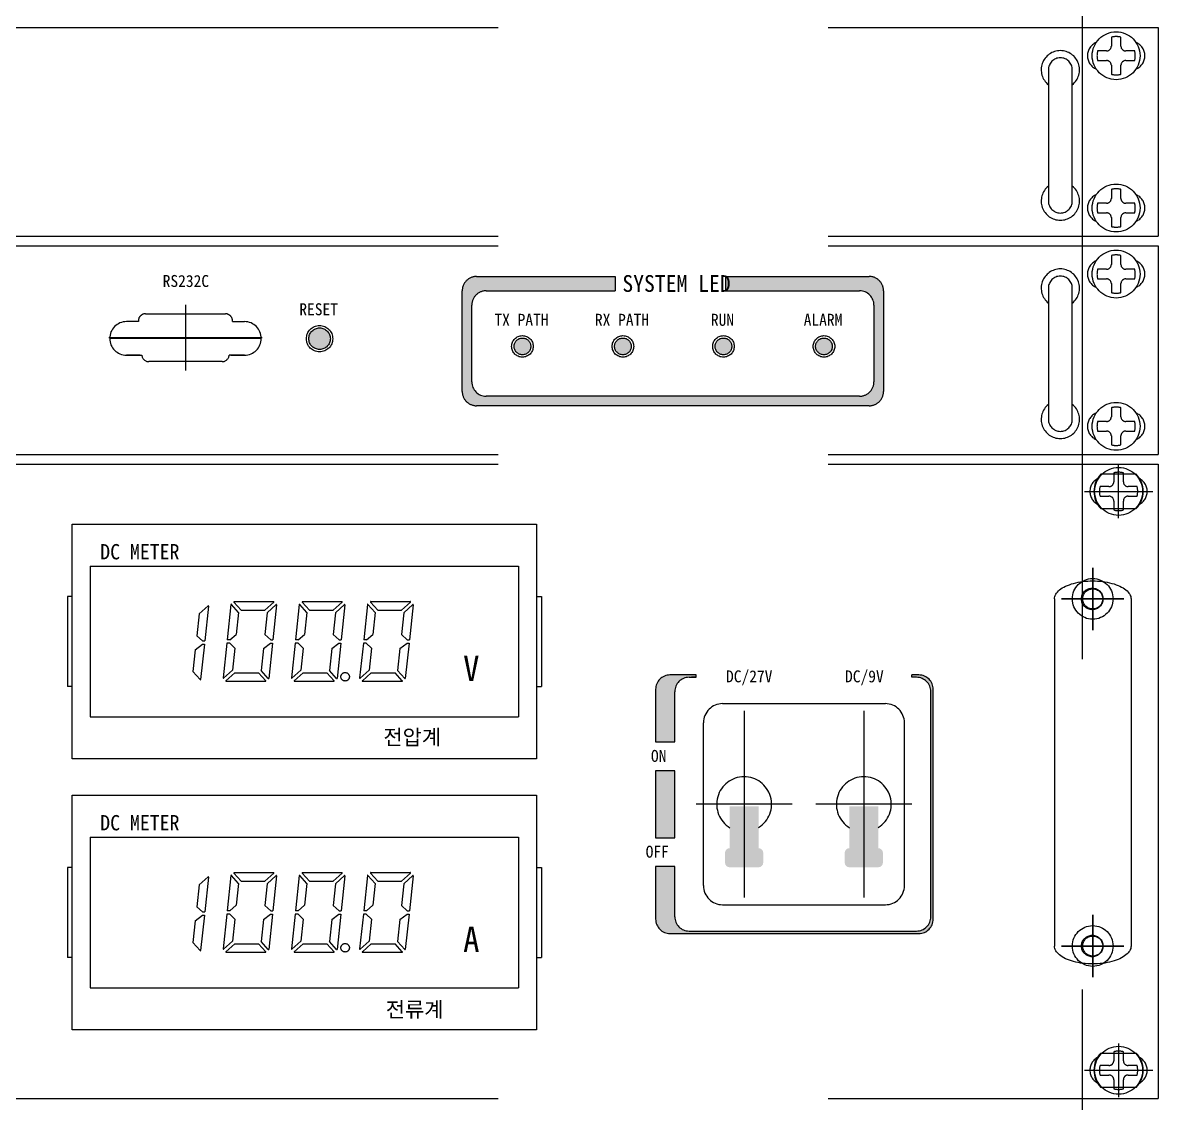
# Model space of a CAD drawing. Header units: millimetres. Extents: x 0 to 2521, y -5 to 594.
# Drawn here: x 2454.83 to 2463.43, y 300.81 to 309 of the extents above; entities that cross this region are included whole.
import ezdxf
from ezdxf.enums import TextEntityAlignment as Align

# ---------------------------------------------------------------- set-up
doc = ezdxf.new("R2010")
doc.units = ezdxf.units.MM
doc.header["$LTSCALE"] = 10
doc.linetypes.add('A-DASHD01', pattern=[0.75, 0.5, -0.25])
doc.layers.add('TT-WIRE-EQPM', color=2, linetype='Continuous')
doc.styles.add('굴림체', font='GulimChe.ttf')

msp = doc.modelspace()

# ---------------------------------------------------------------- hatches: boundary and pattern name
at = {"layer": 'TT-WIRE-EQPM', "linetype": 'A-DASHD01'}
h = msp.add_hatch(color=256, dxfattribs=at)
edge = h.paths.add_edge_path()
edge.add_line((2460.152831542458, 307.076739494668), (2461.241347851389, 307.076739494668))
edge.add_arc((2461.241347851389, 306.9679503985914), 0.1087890960766345, 0, 90, ccw=False)
edge.add_line((2461.350136947465, 306.9679503985914), (2461.350136947465, 306.206395014592))
edge.add_arc((2461.241347851389, 306.2063950145921), 0.1087890960765208, 269.99999999994014, 359.9999999999701, ccw=False)
edge.add_line((2461.241347851389, 306.0976059185156), (2458.266671577165, 306.0976059185156))
edge.add_arc((2458.266671577165, 306.2063950145921), 0.1087890960765208, 180.00000000003, 270.00000000005986, ccw=False)
edge.add_line((2458.157882481089, 306.206395014592), (2458.157882481089, 306.9679503985914))
edge.add_arc((2458.266671577165, 306.9679503985914), 0.1087890960766345, 90, 180, ccw=False)
edge.add_line((2458.266671577165, 307.076739494668), (2459.31676842093, 307.076739494668))
edge.add_line((2459.316768420931, 307.076739494668), (2459.316768420931, 306.9679503985914))
edge.add_line((2459.316768420931, 306.9679503985914), (2458.339197641216, 306.9679503985914))
edge.add_arc((2458.339197641216, 306.8591613025147), 0.1087890960766345, 90, 180)
edge.add_line((2458.23040854514, 306.8591613025147), (2458.23040854514, 306.278921078643))
edge.add_arc((2458.339197641216, 306.2789210786431), 0.1087890960765776, 180.0000000000599, 270.0000000000599)
edge.add_line((2458.339197641216, 306.1701319825665), (2461.168821787337, 306.1701319825665))
edge.add_arc((2461.168821787337, 306.2789210786431), 0.1087890960765208, 269.9999999999401, 359.9999999999401)
edge.add_line((2461.277610883414, 306.278921078643), (2461.277610883414, 306.8591613025147))
edge.add_arc((2461.168821787337, 306.8591613025147), 0.1087890960766345, 0, 90)
edge.add_line((2461.168821787337, 306.9679503985914), (2460.152831542458, 306.9679503985914))
edge.add_line((2460.152831542458, 306.9679503985914), (2460.152831542458, 307.076739494668))
for points in [[(2457.158917140198, 306.6054148359219, 1), (2456.995733496083, 306.6054148359219, 1)], [(2458.550637508347, 306.547203056729, 1), (2458.677558120436, 306.547203056729, 1)], [(2459.439081792972, 306.547203056729, 1), (2459.312161180882, 306.547203056729, 1)], [(2460.200605465508, 306.547203056729, 1), (2460.073684853419, 306.547203056729, 1)], [(2460.835208525955, 306.547203056729, 1), (2460.962129138044, 306.547203056729, 1)]]:
    msp.add_hatch(color=256, dxfattribs=at).paths.add_polyline_path(points)
h = msp.add_hatch(color=256, dxfattribs=at)
h.paths.add_polyline_path([(2459.768232054401, 302.608150665821), (2459.623179926299, 302.608150665821), (2459.623179926299, 302.2092573135401, 0.4142135623731561), (2459.731969022376, 302.1004682174635), (2461.617646687704, 302.1004682174635, 0.414213562373123), (2461.726435783781, 302.2092573135401), (2461.726435783781, 303.9498828507662, 0.4142135623729841), (2461.617646687704, 304.0586719468429), (2461.563252139666, 304.0586719468429), (2461.563252139666, 304.04054043083), (2461.599515171692, 304.04054043083, -0.414213562373098), (2461.708304267768, 303.9317513347535), (2461.708304267768, 302.2273888295529, -0.4142135623730256), (2461.599515171692, 302.1185997334762), (2459.877021150478, 302.1185997334766, -0.4142135623730728), (2459.768232054401, 302.227388829553)])
h.paths.add_polyline_path([(2459.623179926299, 302.8257288579742), (2459.768232054401, 302.8257288579742), (2459.768232054401, 303.333411306332), (2459.623179926299, 303.333411306332)], flags=17)
h.paths.add_polyline_path([(2459.768232054401, 303.9317513347535, -0.4142135623729841), (2459.877021150478, 304.0405404308301), (2459.931415698517, 304.0405404308301), (2459.931415698517, 304.0586719468429), (2459.731969022376, 304.0586719468429, 0.4142135623730507), (2459.623179926299, 303.9498828507662), (2459.623179926299, 303.5509894984853), (2459.768232054401, 303.5509894984853)])
h = msp.add_hatch(color=256, dxfattribs=at)
edge = h.paths.add_edge_path()
edge.add_line((2460.402835114849, 303.0643177316159), (2460.402835114849, 302.7466761116023))
edge.add_arc((2460.402835114849, 302.7104130795768), 0.03626303202554672, 0, 90, ccw=False)
edge.add_line((2460.439098146874, 302.7104130795768), (2460.439098146874, 302.6378870155257))
edge.add_arc((2460.402835114849, 302.6378870155255), 0.03626303202554672, -90, 0, ccw=False)
edge.add_line((2460.402835114849, 302.6016239835), (2460.185256922695, 302.6016239835))
edge.add_arc((2460.185256922695, 302.6378870155255), 0.03626303202554672, 180, 270, ccw=False)
edge.add_line((2460.14899389067, 302.6378870155255), (2460.14899389067, 302.7104130795766))
edge.add_arc((2460.185256922695, 302.7104130795768), 0.03626303202554672, 90, 180, ccw=False)
edge.add_line((2460.185256922695, 302.7466761116024), (2460.185256922695, 303.064317731616))
edge.add_line((2460.185256922695, 303.0643177316159), (2460.402835114849, 303.0643177316159))
h = msp.add_hatch(color=256, dxfattribs=at)
edge = h.paths.add_edge_path()
edge.add_line((2461.309410915487, 303.0643177316159), (2461.309410915487, 302.7466761116023))
edge.add_arc((2461.309410915487, 302.7104130795768), 0.03626303202554672, 0, 90, ccw=False)
edge.add_line((2461.345673947513, 302.7104130795768), (2461.345673947513, 302.6378870155257))
edge.add_arc((2461.309410915487, 302.6378870155255), 0.03626303202554672, -90, 0, ccw=False)
edge.add_line((2461.309410915487, 302.6016239835), (2461.091832723334, 302.6016239835))
edge.add_arc((2461.091832723334, 302.6378870155255), 0.03626303202554672, 180, 270, ccw=False)
edge.add_line((2461.055569691308, 302.6378870155255), (2461.055569691308, 302.7104130795766))
edge.add_arc((2461.091832723334, 302.7104130795768), 0.03626303202554672, 90, 180, ccw=False)
edge.add_line((2461.091832723334, 302.7466761116024), (2461.091832723334, 303.064317731616))
edge.add_line((2461.091832723334, 303.0643177316159), (2461.309410915487, 303.0643177316159))

# ---------------------------------------------------------------- linework, layer by layer
for p, q in [((2462.858667605043, 289.1771920660202), (2462.858667605042, 353.5439564083215)), ((2445.931097215563, 308.9625119175689), (2463.431636471084, 308.9625119175681)), ((2463.431636471084, 308.9625119175689), (2463.431636471084, 307.3814437212585)), ((2462.59908676858, 308.6424617043118), (2462.59908676858, 307.6478652040631)), ((2462.780401928708, 307.6478652040631), (2462.780401928708, 308.6424617043118)), ((2445.931097215563, 307.3814437212585), (2463.431636471084, 307.3814437212558)), ((2445.931097215639, 307.3089176572154), (2463.43163647116, 307.3089176572147)), ((2463.43163647116, 307.3089176572154), (2463.43163647116, 305.727849460905)), ((2459.316768420931, 307.076739494668), (2459.316768420931, 306.9679503985914)), ((2460.152831542458, 307.076739494668), (2460.152831542458, 306.9679503985914)), ((2462.599086768656, 306.9888674439584), (2462.599086768656, 305.9942709437097)), ((2462.780401928783, 305.9942709437097), (2462.780401928783, 306.9888674439584)), ((2456.061356031744, 306.8614585639127), (2456.061356031744, 306.364655025163)), ((2455.704706412207, 306.7345649467951), (2455.614048832143, 306.7345649467951)), ((2455.704706412207, 306.7345649467951), (2455.614048832143, 306.7345649467951)), ((2456.061356031676, 306.7943719546577), (2456.061356031676, 306.4317416344024)), ((2456.061356031676, 306.7943719546577), (2456.061356031676, 306.4317416344024)), ((2456.418005651145, 306.7345649467951), (2456.508663231208, 306.7345649467951)), ((2456.418005651145, 306.7345649467951), (2456.508663231208, 306.7345649467951)), ((2456.641564544153, 306.6130567945378), (2455.481147519336, 306.6130567945378)), ((2456.641564544153, 306.6130567945378), (2455.481147519336, 306.6130567945378)), ((2456.635583843298, 306.6076443347057), (2455.487128220053, 306.6076443347057)), ((2456.635583843298, 306.6076443347057), (2455.487128220053, 306.6076443347057)), ((2455.717398473415, 306.4807237226163), (2455.614048832143, 306.4807237226163)), ((2455.614048832143, 306.4807237226163), (2455.730090534624, 306.4807237226163)), ((2455.717398473415, 306.4807237226163), (2455.614048832143, 306.4807237226163)), ((2455.614048832143, 306.4807237226163), (2455.730090534624, 306.4807237226163)), ((2456.508663231208, 306.4807237226163), (2456.392621528727, 306.4807237226163)), ((2456.508663231208, 306.4807237226163), (2456.392621528727, 306.4807237226163)), ((2456.405313589936, 306.4807237226163), (2456.508663231208, 306.4807237226163)), ((2456.405313589936, 306.4807237226163), (2456.508663231208, 306.4807237226163)), ((2445.931097215639, 305.727849460905), (2463.43163647116, 305.7278494609022)), ((2445.931097216037, 305.6553233968795), (2463.431636471565, 305.6553233968785)), ((2463.130653305754, 305.2455511349912), (2463.130653305754, 305.6516970936774)), ((2463.431636471565, 305.6553233968795), (2463.431636471566, 300.8504716534964)), ((2463.26420026044, 305.5791710296262), (2462.997106351067, 305.5791710296262)), ((2463.094390273725, 305.5890702334522), (2463.094390273725, 305.5211501783853)), ((2463.166916337777, 305.5211501783853), (2463.166916337777, 305.5890702334522)), ((2462.871372626771, 305.4486241143342), (2463.389933984736, 305.4486241143342)), ((2463.058127241701, 305.4848871463597), (2462.990207186634, 305.4848871463597)), ((2463.271099424869, 305.4848871463597), (2463.203179369803, 305.4848871463597)), ((2462.990207186634, 305.4123610823086), (2463.058127241701, 305.4123610823086)), ((2463.094390273725, 305.3760980502831), (2463.094390273725, 305.3081779952162)), ((2463.166916337777, 305.3081779952162), (2463.166916337777, 305.3760980502831)), ((2463.203179369803, 305.4123610823086), (2463.271099424869, 305.4123610823086)), ((2462.997106351067, 305.3180771990422), (2463.26420026044, 305.3180771990422)), ((2455.204083123142, 305.2003781457573), (2458.721597229619, 305.2003781457573)), ((2455.204083123142, 303.4234895765053), (2455.204083123142, 305.2003781457573)), ((2458.721597229619, 305.2003781457573), (2458.721597229619, 303.4234895765053)), ((2455.340069493237, 304.8830766155336), (2458.585610859524, 304.8830766155336)), ((2455.340069493237, 304.8830766155336), (2455.340069493237, 303.7407911067289)), ((2458.585610859524, 304.8830766155336), (2458.585610859524, 303.7407911067289)), ((2462.934832932816, 304.8702287535278), (2462.934832932816, 304.3988093371958)), ((2462.934832932816, 304.8702287535278), (2462.934832932816, 304.3988093371958)), ((2462.934832932956, 304.3988093372833), (2462.934832932956, 304.8702287536151)), ((2455.167820091116, 304.6528063621715), (2455.167820091116, 303.9710613600913)), ((2455.204083123142, 304.6528063621715), (2455.167820091116, 304.6528063621715)), ((2458.721597229619, 304.6528063621715), (2458.757860261645, 304.6528063621715)), ((2458.757860261645, 304.6528063621715), (2458.757860261645, 303.9710613600913)), ((2456.232069802169, 304.5822867959221), (2456.164335758247, 304.5214223008018)), ((2456.235651277282, 304.5804551171593), (2456.207384326192, 304.3166302403223)), ((2456.405776350744, 304.5918050880368), (2456.377216484533, 304.3252463367313)), ((2456.464357987088, 304.5319883326135), (2456.409520320473, 304.5930153223507)), ((2456.483584433249, 304.5492648433726), (2456.428746766635, 304.6102918331099)), ((2456.430348970482, 304.613885566442), (2456.729802137455, 304.613885566442)), ((2456.731241846685, 304.6101293384929), (2456.663507802763, 304.5492648433726)), ((2456.748518357444, 304.5909028923315), (2456.680784313521, 304.5300383972111)), ((2456.752099832557, 304.5890712135688), (2456.723832881467, 304.3252463367313)), ((2456.923259364582, 304.5918050880368), (2456.89469949837, 304.3252463367313)), ((2456.981841000925, 304.5319883326135), (2456.927003334311, 304.5930153223507)), ((2457.001067447087, 304.5492648433726), (2456.946229780473, 304.6102918331099)), ((2456.947831984319, 304.613885566442), (2457.247285151293, 304.613885566442)), ((2457.248724860522, 304.6101293384929), (2457.180990816601, 304.5492648433726)), ((2457.266001371282, 304.5909028923315), (2457.198267327359, 304.5300383972111)), ((2457.269582846394, 304.5890712135688), (2457.241315895305, 304.3252463367313)), ((2457.440247215437, 304.5918050880368), (2457.411687349226, 304.3252463367313)), ((2457.498828851782, 304.5319883326135), (2457.443991185167, 304.5930153223507)), ((2457.518055297943, 304.5492648433726), (2457.463217631328, 304.6102918331099)), ((2457.464819835175, 304.613885566442), (2457.764273002149, 304.613885566442)), ((2457.765712711379, 304.6101293384929), (2457.697978667456, 304.5492648433726)), ((2457.782989222137, 304.5909028923315), (2457.715255178216, 304.5300383972111)), ((2457.78657069725, 304.5890712135688), (2457.75830374616, 304.3252463367313)), ((2462.644728676752, 304.6345190454492), (2462.644728676752, 302.0054492235984)), ((2463.170542640982, 304.6345190453618), (2462.699123224649, 304.6345190453618)), ((2463.170542640982, 304.6345190453618), (2462.699123224649, 304.6345190453618)), ((2462.699123224791, 304.6345190454492), (2463.170542641123, 304.6345190454492)), ((2463.224937189161, 304.6345190454491), (2463.224937189161, 302.005449223598)), ((2456.164335758247, 304.5214223008018), (2456.146556885203, 304.3554861523893)), ((2456.464357987088, 304.5319883326135), (2456.446590291275, 304.3661565050224)), ((2456.483584433249, 304.5492648433726), (2456.663507802763, 304.5492648433726)), ((2456.680784313521, 304.5300383972111), (2456.663005440478, 304.3641022487986)), ((2456.981841000925, 304.5319883326135), (2456.964073305112, 304.3661565050224)), ((2457.001067447087, 304.5492648433726), (2457.180990816601, 304.5492648433726)), ((2457.198267327359, 304.5300383972111), (2457.180488454315, 304.3641022487986)), ((2457.498828851782, 304.5319883326135), (2457.481061155968, 304.3661565050224)), ((2457.518055297943, 304.5492648433726), (2457.697978667456, 304.5492648433726)), ((2457.715255178216, 304.5300383972111), (2457.697476305171, 304.3641022487986)), ((2456.191204043421, 304.3166302403223), (2456.146556885203, 304.3554861523893)), ((2456.191204043421, 304.3166302403223), (2456.207384326192, 304.3166302403223)), ((2456.398421513932, 304.3252463367313), (2456.377216484533, 304.3252463367313)), ((2456.398421513932, 304.3252463367313), (2456.446590291275, 304.3661565050224)), ((2456.707652598696, 304.3252463367317), (2456.663005440478, 304.3641022487986)), ((2456.707652598696, 304.3252463367317), (2456.723832881467, 304.3252463367313)), ((2456.915904527769, 304.3252463367313), (2456.89469949837, 304.3252463367313)), ((2456.915904527769, 304.3252463367313), (2456.964073305112, 304.3661565050224)), ((2457.225135612533, 304.3252463367317), (2457.180488454315, 304.3641022487986)), ((2457.225135612533, 304.3252463367317), (2457.241315895305, 304.3252463367313)), ((2457.432892378625, 304.3252463367313), (2457.411687349226, 304.3252463367313)), ((2457.432892378625, 304.3252463367313), (2457.481061155968, 304.3661565050224)), ((2457.74212346339, 304.3252463367313), (2457.697476305171, 304.3641022487986)), ((2457.74212346339, 304.3252463367313), (2457.75830374616, 304.3252463367313)), ((2456.135235692846, 304.2498216903835), (2456.117473364077, 304.0840399552123)), ((2456.135235692846, 304.2498216903835), (2456.189195513053, 304.2907819510943)), ((2456.204614866632, 304.2907819510943), (2456.176055000421, 304.0242231997889)), ((2456.189195513053, 304.2907819510943), (2456.205076443226, 304.2907819510943)), ((2456.374447024973, 304.2993980475036), (2456.346180073883, 304.0355731706666)), ((2456.396521376635, 304.2993980475036), (2456.374447024973, 304.2993980475036)), ((2456.435282228715, 304.2606145877977), (2456.396521376635, 304.2993980475036)), ((2456.435282228715, 304.2606145877977), (2456.417495592917, 304.0946059870242)), ((2456.65168424812, 304.2584377867929), (2456.633921919351, 304.0926560516217)), ((2456.65168424812, 304.2584377867929), (2456.705644068328, 304.2993980475036)), ((2456.721063421907, 304.2993980475036), (2456.692503555696, 304.0328392961983)), ((2456.705644068328, 304.2993980475036), (2456.7215249985, 304.2993980475036)), ((2456.89193003881, 304.2993980475036), (2456.86366308772, 304.0355731706666)), ((2456.914004390473, 304.2993980475036), (2456.89193003881, 304.2993980475036)), ((2456.952765242553, 304.2606145877977), (2456.914004390473, 304.2993980475036)), ((2456.952765242553, 304.2606145877977), (2456.934978606755, 304.0946059870242)), ((2457.169167261957, 304.2584377867929), (2457.151404933189, 304.0926560516217)), ((2457.169167261957, 304.2584377867929), (2457.223127082166, 304.2993980475036)), ((2457.238546435745, 304.2993980475036), (2457.209986569533, 304.0328392961983)), ((2457.223127082166, 304.2993980475036), (2457.239008012338, 304.2993980475036)), ((2457.408917889667, 304.2993980475036), (2457.380650938576, 304.0355731706666)), ((2457.430992241329, 304.2993980475036), (2457.408917889667, 304.2993980475036)), ((2457.469753093408, 304.2606145877977), (2457.430992241329, 304.2993980475036)), ((2457.469753093408, 304.2606145877977), (2457.451966457611, 304.0946059870242)), ((2457.686155112813, 304.2584377867929), (2457.668392784045, 304.0926560516217)), ((2457.686155112813, 304.2584377867929), (2457.740114933022, 304.2993980475036)), ((2457.755534286601, 304.2993980475036), (2457.72697442039, 304.0328392961983)), ((2457.740114933022, 304.2993980475036), (2457.755995863194, 304.2993980475036)), ((2456.172311030691, 304.0230129654752), (2456.117473364077, 304.0840399552123)), ((2456.349761548995, 304.0337414919036), (2456.417495592917, 304.0946059870242)), ((2456.367038059755, 304.0145150457424), (2456.434772103677, 304.0753795408627)), ((2456.434772103677, 304.0753795408627), (2456.61469547319, 304.0753795408627)), ((2456.669533139805, 304.0143525511254), (2456.61469547319, 304.0753795408627)), ((2456.688759585966, 304.0316290618842), (2456.633921919351, 304.0926560516217)), ((2456.867244562833, 304.0337414919036), (2456.934978606755, 304.0946059870242)), ((2456.884521073592, 304.0145150457424), (2456.952255117514, 304.0753795408627)), ((2456.952255117514, 304.0753795408627), (2457.132178487027, 304.0753795408627)), ((2457.187016153642, 304.0143525511254), (2457.132178487027, 304.0753795408627)), ((2457.206242599804, 304.0316290618842), (2457.151404933189, 304.0926560516217)), ((2457.384232413689, 304.0337414919036), (2457.451966457611, 304.0946059870242)), ((2457.401508924448, 304.0145150457424), (2457.46924296837, 304.0753795408627)), ((2457.46924296837, 304.0753795408627), (2457.649166337884, 304.0753795408627)), ((2457.704004004499, 304.0143525511254), (2457.649166337884, 304.0753795408627)), ((2457.72323045066, 304.0316290618842), (2457.668392784045, 304.0926560516217)), ((2459.931415698517, 304.0586719468429), (2459.731969022376, 304.0586719468429)), ((2459.931415698517, 304.0405404308301), (2459.931415698517, 304.0586719468429)), ((2461.617646687704, 304.0586719468429), (2461.563252139666, 304.0586719468429)), ((2461.563252139666, 304.04054043083), (2461.563252139666, 304.0586719468429)), ((2455.204083123142, 303.9710613600913), (2455.167820091116, 303.9710613600913)), ((2456.368477768985, 304.0107588177931), (2456.667930935958, 304.0107588177931)), ((2456.885960782822, 304.0107588177931), (2457.185413949795, 304.0107588177931)), ((2457.402948633677, 304.0107588177931), (2457.702401800651, 304.0107588177931)), ((2458.721597229619, 303.9710613600913), (2458.757860261645, 303.9710613600913)), ((2459.877021150478, 304.0405404308301), (2459.931415698517, 304.0405404308301)), ((2459.931415698517, 304.0405404308301), (2459.895152666491, 304.0405404308301)), ((2461.599515171692, 304.04054043083), (2461.563252139666, 304.04054043083)), ((2459.623179926299, 303.9498828507662), (2459.623179926299, 303.5509894984853)), ((2459.768232054401, 303.5509894984853), (2459.768232054401, 303.9317513347535)), ((2461.708304267768, 302.2273888295529), (2461.708304267768, 303.9317513347535)), ((2461.726435783781, 302.2092573135401), (2461.726435783781, 303.9498828507662)), ((2460.130862374657, 303.8410937546896), (2461.363805463525, 303.8410937546896)), ((2460.294046018772, 303.7866992066513), (2460.294046018772, 302.372440957655)), ((2461.200621819411, 303.7866992066513), (2461.200621819411, 302.372440957655)), ((2455.340069493237, 303.7407911067289), (2458.585610859524, 303.7407911067289)), ((2459.985810246555, 302.4630985377189), (2459.985810246555, 303.6960416265874)), ((2461.508857591628, 302.4630985377189), (2461.508857591628, 303.6960416265876)), ((2459.623179926299, 303.5509894984853), (2459.768232054401, 303.5509894984853)), ((2458.721597229619, 303.4234895765053), (2455.204083123142, 303.4234895765053)), ((2459.623179926299, 303.333411306332), (2459.623179926299, 302.8257288579742)), ((2459.768232054401, 303.333411306332), (2459.623179926299, 303.333411306332)), ((2459.768232054401, 302.8257288579742), (2459.768232054401, 303.333411306332)), ((2455.204083123142, 303.1477973452683), (2458.721597229619, 303.1477973452683)), ((2455.204083123142, 301.3709087760166), (2455.204083123142, 303.1477973452683)), ((2458.721597229619, 303.1477973452683), (2458.721597229619, 301.3709087760166)), ((2460.656676339027, 303.0795700821532), (2459.931415698517, 303.0795700821532)), ((2461.563252139666, 303.0795700821532), (2460.837991499155, 303.0795700821532)), ((2455.340069493237, 302.8304958150447), (2458.585610859524, 302.8304958150447)), ((2455.340069493237, 302.8304958150447), (2455.340069493237, 301.6882103062402)), ((2458.585610859524, 302.8304958150447), (2458.585610859524, 301.6882103062402)), ((2459.623179926299, 302.8257288579742), (2459.768232054401, 302.8257288579742)), ((2455.167820091116, 302.6002255616827), (2455.167820091116, 301.9184805596022)), ((2455.204083123142, 302.6002255616827), (2455.167820091116, 302.6002255616827)), ((2458.721597229619, 302.6002255616827), (2458.757860261645, 302.6002255616827)), ((2458.757860261645, 302.6002255616827), (2458.757860261645, 301.9184805596022)), ((2459.623179926299, 302.608150665821), (2459.623179926299, 302.2092573135401)), ((2459.768232054401, 302.608150665821), (2459.623179926299, 302.608150665821)), ((2459.768232054401, 302.227388829553), (2459.768232054401, 302.608150665821)), ((2456.232069802169, 302.5297059954332), (2456.164335758247, 302.4688415003129)), ((2456.235651277282, 302.5278743166706), (2456.207384326192, 302.2640494398334)), ((2456.405776350744, 302.5392242875479), (2456.377216484533, 302.2726655362426)), ((2456.464357987088, 302.4794075321247), (2456.409520320473, 302.540434521862)), ((2456.483584433249, 302.4966840428835), (2456.428746766635, 302.5577110326209)), ((2456.430348970482, 302.5613047659532), (2456.729802137455, 302.5613047659532)), ((2456.483584433249, 302.4966840428835), (2456.663507802763, 302.4966840428835)), ((2456.731241846685, 302.557548538004), (2456.663507802763, 302.4966840428835)), ((2456.748518357444, 302.5383220918427), (2456.680784313521, 302.4774575967224)), ((2456.752099832557, 302.5364904130799), (2456.723832881467, 302.2726655362426)), ((2456.923259364582, 302.5392242875479), (2456.89469949837, 302.2726655362426)), ((2456.981841000925, 302.4794075321247), (2456.927003334311, 302.540434521862)), ((2457.001067447087, 302.4966840428835), (2456.946229780473, 302.5577110326209)), ((2456.947831984319, 302.5613047659532), (2457.247285151293, 302.5613047659532)), ((2457.001067447087, 302.4966840428835), (2457.180990816601, 302.4966840428835)), ((2457.248724860522, 302.557548538004), (2457.180990816601, 302.4966840428835)), ((2457.266001371282, 302.5383220918427), (2457.198267327359, 302.4774575967224)), ((2457.269582846394, 302.5364904130799), (2457.241315895305, 302.2726655362426)), ((2457.440247215437, 302.5392242875479), (2457.411687349226, 302.2726655362426)), ((2457.498828851782, 302.4794075321247), (2457.443991185167, 302.540434521862)), ((2457.518055297943, 302.4966840428835), (2457.463217631328, 302.5577110326209)), ((2457.464819835175, 302.5613047659532), (2457.764273002149, 302.5613047659532)), ((2457.518055297943, 302.4966840428835), (2457.697978667456, 302.4966840428835)), ((2457.765712711379, 302.557548538004), (2457.697978667456, 302.4966840428835)), ((2457.782989222137, 302.5383220918427), (2457.715255178216, 302.4774575967224)), ((2457.78657069725, 302.5364904130799), (2457.75830374616, 302.2726655362426)), ((2456.164335758247, 302.4688415003129), (2456.146556885203, 302.3029053519004)), ((2456.464357987088, 302.4794075321247), (2456.446590291275, 302.3135757045334)), ((2456.680784313521, 302.4774575967224), (2456.663005440478, 302.3115214483097)), ((2456.981841000925, 302.4794075321247), (2456.964073305112, 302.3135757045334)), ((2457.198267327359, 302.4774575967224), (2457.180488454315, 302.3115214483097)), ((2457.498828851782, 302.4794075321247), (2457.481061155968, 302.3135757045334)), ((2457.715255178216, 302.4774575967224), (2457.697476305171, 302.3115214483097)), ((2456.135235692846, 302.1972408898948), (2456.189195513053, 302.2382011506055)), ((2456.191204043421, 302.2640494398334), (2456.146556885203, 302.3029053519004)), ((2456.204614866632, 302.2382011506055), (2456.176055000421, 301.9716423993002)), ((2456.189195513053, 302.2382011506055), (2456.205076443226, 302.2382011506055)), ((2456.191204043421, 302.2640494398334), (2456.207384326192, 302.2640494398334)), ((2456.374447024973, 302.2468172470149), (2456.346180073883, 301.9829923701775)), ((2456.396521376635, 302.2468172470149), (2456.374447024973, 302.2468172470149)), ((2456.398421513932, 302.2726655362426), (2456.377216484533, 302.2726655362426)), ((2456.435282228715, 302.2080337873089), (2456.396521376635, 302.2468172470149)), ((2456.398421513932, 302.2726655362426), (2456.446590291275, 302.3135757045334)), ((2456.65168424812, 302.2058569863041), (2456.705644068328, 302.2468172470149)), ((2456.707652598696, 302.2726655362426), (2456.663005440478, 302.3115214483097)), ((2456.721063421907, 302.2468172470149), (2456.692503555696, 301.9802584957094)), ((2456.705644068328, 302.2468172470149), (2456.7215249985, 302.2468172470149)), ((2456.707652598696, 302.2726655362426), (2456.723832881467, 302.2726655362426)), ((2456.89193003881, 302.2468172470149), (2456.86366308772, 301.9829923701775)), ((2456.914004390473, 302.2468172470149), (2456.89193003881, 302.2468172470149)), ((2456.915904527769, 302.2726655362426), (2456.89469949837, 302.2726655362426)), ((2456.952765242553, 302.2080337873089), (2456.914004390473, 302.2468172470149)), ((2456.915904527769, 302.2726655362426), (2456.964073305112, 302.3135757045334)), ((2457.169167261957, 302.2058569863041), (2457.223127082166, 302.2468172470149)), ((2457.225135612533, 302.2726655362426), (2457.180488454315, 302.3115214483097)), ((2457.238546435745, 302.2468172470149), (2457.209986569533, 301.9802584957094)), ((2457.223127082166, 302.2468172470149), (2457.239008012338, 302.2468172470149)), ((2457.225135612533, 302.2726655362426), (2457.241315895305, 302.2726655362426)), ((2457.408917889667, 302.2468172470149), (2457.380650938576, 301.9829923701775)), ((2457.430992241329, 302.2468172470149), (2457.408917889667, 302.2468172470149)), ((2457.432892378625, 302.2726655362426), (2457.411687349226, 302.2726655362426)), ((2457.469753093408, 302.2080337873089), (2457.430992241329, 302.2468172470149)), ((2457.432892378625, 302.2726655362426), (2457.481061155968, 302.3135757045334)), ((2457.686155112813, 302.2058569863041), (2457.740114933022, 302.2468172470149)), ((2457.74212346339, 302.2726655362426), (2457.697476305171, 302.3115214483097)), ((2457.755534286601, 302.2468172470149), (2457.72697442039, 301.9802584957094)), ((2457.740114933022, 302.2468172470149), (2457.755995863194, 302.2468172470149)), ((2457.74212346339, 302.2726655362426), (2457.75830374616, 302.2726655362426)), ((2460.130862374657, 302.3180464096167), (2461.363805463525, 302.3180464096167)), ((2462.934832932816, 302.2411589316758), (2462.934832932816, 301.7697395153438)), ((2462.934832932816, 302.2411589316758), (2462.934832932816, 301.7697395153438)), ((2462.934832932956, 301.7697395154323), (2462.934832932956, 302.2411589317642)), ((2456.135235692846, 302.1972408898948), (2456.117473364077, 302.0314591547235)), ((2456.435282228715, 302.2080337873089), (2456.417495592917, 302.0420251865352)), ((2456.65168424812, 302.2058569863041), (2456.633921919351, 302.0400752511329)), ((2456.952765242553, 302.2080337873089), (2456.934978606755, 302.0420251865352)), ((2457.169167261957, 302.2058569863041), (2457.151404933189, 302.0400752511329)), ((2457.469753093408, 302.2080337873089), (2457.451966457611, 302.0420251865352)), ((2457.686155112813, 302.2058569863041), (2457.668392784045, 302.0400752511329)), ((2459.731969022376, 302.1004682174635), (2461.617646687704, 302.1004682174635)), ((2459.877021150478, 302.1185997334766), (2461.599515171692, 302.1185997334762)), ((2456.172311030691, 301.9704321649862), (2456.117473364077, 302.0314591547235)), ((2456.349761548995, 301.9811606914147), (2456.417495592917, 302.0420251865352)), ((2456.367038059755, 301.9619342452534), (2456.434772103677, 302.0227987403738)), ((2456.434772103677, 302.0227987403738), (2456.61469547319, 302.0227987403738)), ((2456.669533139805, 301.9617717506363), (2456.61469547319, 302.0227987403738)), ((2456.688759585966, 301.9790482613955), (2456.633921919351, 302.0400752511329)), ((2456.867244562833, 301.9811606914147), (2456.934978606755, 302.0420251865352)), ((2456.884521073592, 301.9619342452534), (2456.952255117514, 302.0227987403738)), ((2456.952255117514, 302.0227987403738), (2457.132178487027, 302.0227987403738)), ((2457.187016153642, 301.9617717506363), (2457.132178487027, 302.0227987403738)), ((2457.206242599804, 301.9790482613955), (2457.151404933189, 302.0400752511329)), ((2457.384232413689, 301.9811606914147), (2457.451966457611, 302.0420251865352)), ((2457.401508924448, 301.9619342452534), (2457.46924296837, 302.0227987403738)), ((2457.46924296837, 302.0227987403738), (2457.649166337884, 302.0227987403738)), ((2457.704004004499, 301.9617717506363), (2457.649166337884, 302.0227987403738)), ((2457.72323045066, 301.9790482613955), (2457.668392784045, 302.0400752511329)), ((2463.170542640982, 302.0054492235098), (2462.699123224649, 302.0054492235098)), ((2463.170542640982, 302.0054492235098), (2462.699123224649, 302.0054492235098)), ((2462.699123224791, 302.0054492235984), (2463.170542641123, 302.0054492235984)), ((2455.204083123142, 301.9184805596022), (2455.167820091116, 301.9184805596022)), ((2456.368477768985, 301.9581780173042), (2456.667930935958, 301.9581780173042)), ((2456.885960782822, 301.9581780173042), (2457.185413949795, 301.9581780173042)), ((2457.402948633677, 301.9581780173042), (2457.702401800651, 301.9581780173042)), ((2458.721597229619, 301.9184805596022), (2458.757860261645, 301.9184805596022)), ((2455.340069493237, 301.6882103062402), (2458.585610859524, 301.6882103062402)), ((2458.721597229619, 301.3709087760166), (2455.204083123142, 301.3709087760166)), ((2463.094390273727, 301.2048696615603), (2463.094390273727, 301.1369496064934)), ((2463.130653305754, 301.2674965217853), (2463.130653305754, 300.8613505630993)), ((2463.166916337778, 301.1369496064934), (2463.166916337778, 301.2048696615603)), ((2462.997106351068, 301.1949704577343), (2463.264200260441, 301.1949704577343)), ((2462.871372626772, 301.0644235424423), (2463.389933984738, 301.0644235424423)), ((2463.058127241701, 301.1006865744679), (2462.990207186635, 301.1006865744679)), ((2463.27109942487, 301.1006865744679), (2463.203179369803, 301.1006865744679)), ((2462.990207186635, 301.0281605104168), (2463.058127241701, 301.0281605104168)), ((2463.094390273727, 300.9918974783913), (2463.094390273727, 300.9239774233243)), ((2463.166916337778, 300.9239774233243), (2463.166916337778, 300.9918974783913)), ((2463.203179369803, 301.0281605104168), (2463.27109942487, 301.0281605104168)), ((2463.264200260441, 300.9338766271504), (2462.997106351068, 300.9338766271504)), ((2445.931097216037, 300.8504716534964), (2463.431636471566, 300.8504716534937))]:
    msp.add_line(p, q, dxfattribs=at)
for points in [[(2463.039776568538, 308.7848230606452), (2462.971856513472, 308.7848230606452, 0.1270166537925512), (2462.971856513472, 308.7122969965941), (2463.039776568538, 308.7122969965941, -0.4142135623730951), (2463.076039600564, 308.6760339645685), (2463.076039600564, 308.6081139095018, 0.1270166537926981), (2463.148565664615, 308.6081139095018), (2463.148565664615, 308.6760339645685, -0.414213562373095), (2463.184828696641, 308.7122969965941), (2463.252748751707, 308.7122969965941, 0.1270166537925509), (2463.252748751707, 308.7848230606452), (2463.184828696641, 308.7848230606452, -0.4142135623730488), (2463.148565664615, 308.8210860926707), (2463.148565664615, 308.8890061477373, 0.127016653792698), (2463.076039600564, 308.8890061477373), (2463.076039600564, 308.8210860926707, -0.4142135623730605)], [(2463.039776568538, 307.6316586422327), (2462.971856513472, 307.6316586422327, 0.1270166537925512), (2462.971856513472, 307.5591325781818), (2463.039776568538, 307.5591325781818, -0.4142135623730951), (2463.076039600564, 307.5228695461562), (2463.076039600564, 307.4549494910893, 0.1270166537926981), (2463.148565664615, 307.4549494910893), (2463.148565664615, 307.5228695461562, -0.414213562373095), (2463.184828696641, 307.5591325781818), (2463.252748751707, 307.5591325781818, 0.1270166537925509), (2463.252748751707, 307.6316586422327), (2463.184828696641, 307.6316586422327, -0.4142135623730488), (2463.148565664615, 307.6679216742582), (2463.148565664615, 307.735841729325, 0.127016653792698), (2463.076039600564, 307.735841729325), (2463.076039600564, 307.6679216742582, -0.4142135623730605)], [(2463.039776568614, 307.1312288002915), (2462.971856513549, 307.1312288002915, 0.1270166537925512), (2462.971856513549, 307.0587027362407), (2463.039776568614, 307.0587027362407, -0.4142135623730951), (2463.07603960064, 307.0224397042151), (2463.07603960064, 306.9545196491482, 0.1270166537926981), (2463.148565664692, 306.9545196491482), (2463.148565664692, 307.0224397042151, -0.414213562373095), (2463.184828696717, 307.0587027362407), (2463.252748751784, 307.0587027362407, 0.1270166537925509), (2463.252748751784, 307.1312288002915), (2463.184828696717, 307.1312288002915, -0.4142135623730488), (2463.148565664692, 307.1674918323172), (2463.148565664692, 307.2354118873839, 0.127016653792698), (2463.07603960064, 307.2354118873839), (2463.07603960064, 307.1674918323172, -0.4142135623730605)], [(2463.039776568614, 305.9780643818791), (2462.971856513549, 305.9780643818791, 0.1270166537925512), (2462.971856513549, 305.9055383178282), (2463.039776568614, 305.9055383178282, -0.4142135623730951), (2463.07603960064, 305.8692752858027), (2463.07603960064, 305.8013552307358, 0.1270166537926981), (2463.148565664692, 305.8013552307358), (2463.148565664692, 305.8692752858027, -0.414213562373095), (2463.184828696717, 305.9055383178282), (2463.252748751784, 305.9055383178282, 0.1270166537925509), (2463.252748751784, 305.9780643818791), (2463.184828696717, 305.9780643818791, -0.4142135623730488), (2463.148565664692, 306.0143274139047), (2463.148565664692, 306.0822474689716, 0.127016653792698), (2463.07603960064, 306.0822474689716), (2463.07603960064, 306.0143274139047, -0.4142135623730605)]]:
    msp.add_lwpolyline(points, format="xyb", close=True, dxfattribs=at)
for points in [[(2462.961206665856, 308.6483343027786, -0.663324958351864), (2462.961206665856, 308.8487857544607)], [(2463.263398599312, 308.8487857544654, -0.6633249584375194), (2463.263398599312, 308.6483343027735)], [(2462.961206665856, 307.4951698843663, -0.663324958351864), (2462.961206665856, 307.695621336048)], [(2463.263398599312, 307.6956213360531, -0.6633249584375194), (2463.263398599312, 307.4951698843612)], [(2462.961206665932, 306.9947400424252, -0.663324958351864), (2462.961206665932, 307.195191494107)], [(2463.263398599388, 307.195191494112, -0.6633249584375194), (2463.263398599388, 306.9947400424201)], [(2460.152831542458, 307.076739494668), (2461.241347851389, 307.076739494668, -0.414213562373095), (2461.350136947465, 306.9679503985914), (2461.350136947465, 306.206395014592, -0.414213562373095), (2461.241347851389, 306.0976059185156), (2458.266671577165, 306.0976059185156, -0.414213562373095), (2458.157882481089, 306.206395014592), (2458.157882481089, 306.9679503985914, -0.414213562373095), (2458.266671577165, 307.076739494668), (2459.316768420931, 307.076739494668)], [(2460.152831542458, 306.9679503985914), (2461.168821787337, 306.9679503985914, -0.414213562373095), (2461.277610883414, 306.8591613025147), (2461.277610883414, 306.278921078643, -0.414213562373095), (2461.168821787337, 306.1701319825665), (2458.339197641216, 306.1701319825665, -0.4142135623731091), (2458.23040854514, 306.278921078643), (2458.23040854514, 306.8591613025147, -0.414213562373095), (2458.339197641216, 306.9679503985914), (2459.316768420931, 306.9679503985914)], [(2455.704706412207, 306.7345649467951, -0.4437164408395438), (2455.758831010449, 306.7943719546577), (2456.363881052902, 306.7943719546577, -0.4437164408394785), (2456.418005651145, 306.7345649467951)], [(2455.704706412207, 306.7345649467951, -0.4437164408395438), (2455.758831010449, 306.7943719546577), (2456.363881052902, 306.7943719546577, -0.4437164408394785), (2456.418005651145, 306.7345649467951)], [(2456.392621528727, 306.4807237226163, -0.3853135861201991), (2456.338496930483, 306.4317416344024), (2455.784215132868, 306.4317416344024, -0.3853135861201795), (2455.730090534624, 306.4807237226163)], [(2456.392621528727, 306.4807237226163, -0.3853135861201991), (2456.338496930483, 306.4317416344024), (2455.784215132868, 306.4317416344024, -0.3853135861201795), (2455.730090534624, 306.4807237226163)], [(2462.961206665932, 305.8415756240129, -0.663324958351864), (2462.961206665932, 306.0420270756946)], [(2463.263398599388, 306.0420270756996, -0.6633249584375194), (2463.263398599388, 305.8415756240075)]]:
    msp.add_lwpolyline(points, format="xyb", dxfattribs=at)
for centre, radius in [((2463.112302632589, 308.7485600286196), 0.1813151601276507), ((2463.112302632589, 307.5953956102073), 0.1813151601276507), ((2463.112302632665, 307.0949657682661), 0.1813151601276507), ((2457.077325318141, 306.6054148359219), 0.09972333807020789), ((2457.077325318141, 306.6054148359219), 0.09972333807020789), ((2457.077325318141, 306.6054148359219), 0.08159182205744282), ((2458.614097814391, 306.547203056729), 0.08159182205744282), ((2458.614097814391, 306.547203056729), 0.08159182205744282), ((2459.375621486928, 306.547203056729), 0.08159182205744282), ((2459.375621486928, 306.547203056729), 0.08159182205744282), ((2460.137145159463, 306.547203056729), 0.08159182205744282), ((2460.137145159463, 306.547203056729), 0.08159182205744282), ((2460.898668831999, 306.547203056729), 0.08159182205744282), ((2460.898668831999, 306.547203056729), 0.08159182205744282), ((2458.614097814391, 306.547203056729), 0.06346030604467774), ((2459.375621486928, 306.547203056729), 0.06346030604467774), ((2460.137145159463, 306.547203056729), 0.06346030604467774), ((2460.898668831999, 306.547203056729), 0.06346030604467774), ((2463.112302632665, 305.9418013498536), 0.1813151601276507), ((2463.130653305752, 305.4486241143342), 0.1813151601277336), ((2462.934832932956, 304.6345190454492), 0.1541178861085), ((2462.931206629774, 304.6345190454491), 0.08159182205744119), ((2462.934832932816, 304.6345190453618), 0.07615236725364813), ((2457.270900620618, 304.0449090007821), 0.03231036153476213), ((2462.934832932956, 302.0054492235981), 0.1541178861085), ((2462.931206629774, 302.0054492235981), 0.08159182205744119), ((2462.934832932816, 302.0054492235098), 0.07615236725364813), ((2457.270900620618, 301.9923282002931), 0.03231036153476213), ((2463.130653305752, 301.0644235424423), 0.1813151601277336)]:
    msp.add_circle(centre, radius, dxfattribs=at)
for centre, radius, start, end in [((2462.689744348643, 308.6424617043118), 0.1450521281021206, 308.6821874534055, 231.3178125465944), ((2462.689744348643, 308.6424617043118), 0.09065758006382535, 0, 180), ((2462.689744348643, 307.6478652040631), 0.1450521281021206, 128.6821874534056, 51.31781254659445), ((2462.689744348643, 307.6478652040631), 0.09065758006382535, 180, 0), ((2462.689744348719, 306.9888674439584), 0.1450521281021206, 308.6821874534055, 231.3178125465944), ((2462.689744348719, 306.9888674439584), 0.09065758006382535, 0, 180), ((2455.614048832143, 306.6076443347057), 0.1269206120893191, 90, 270), ((2455.614048832143, 306.6076443347057), 0.1269206120893191, 90, 270), ((2456.508663231208, 306.6076443347057), 0.1269206120893191, 270, 90), ((2456.508663231208, 306.6076443347057), 0.1269206120893191, 270, 90), ((2462.68974434872, 305.9942709437097), 0.1450521281021206, 128.6821874534056, 51.31781254659445), ((2462.68974434872, 305.9942709437097), 0.09065758006382535, 180, 0), ((2463.130653305752, 305.4486241143336), 0.1450521281027383, 75.52248781408316, 104.4775121859169), ((2463.021864209675, 305.4486241143342), 0.10878909607659, 112.8853804538191, 247.1146195461809), ((2463.130653305754, 305.4486241143342), 0.1867546149315213, 135.6508375315729, 224.3491624684271), ((2463.058127241701, 305.5211501783853), 0.03626303202553505, 269.9999999999349, 359.9999999999674), ((2463.203179369803, 305.5211501783853), 0.03626303202552887, 179.9999999999674, 269.9999999999349), ((2463.130653305754, 305.4486241143342), 0.1867546149315219, 315.6508375315728, 44.34916246842716), ((2463.239442401828, 305.4486241143341), 0.1087890960766581, 292.8853804470297, 67.11461955297035), ((2463.130653305752, 305.4486241143342), 0.145052128102153, 165.5224878140579, 194.4775121859358), ((2463.130653305752, 305.4486241143342), 0.145052128102153, 345.5224878140579, 14.47751218593576), ((2463.058127241701, 305.3760980502831), 0.03626303202553918, 0, 90), ((2463.203179369803, 305.3760980502831), 0.03626303202553505, 90, 180), ((2463.130653305752, 305.4486241143347), 0.1450521281027383, 255.5224878140831, 284.4775121859169), ((2456.233509511399, 304.5806845920754), 0.002154024102317475, 353.8844964336706, 131.942248217038), ((2456.407918116627, 304.5915756131209), 0.002154024102317475, 41.94224821703799, 173.8844964336707), ((2456.430348970482, 304.6117315423397), 0.002154024102317475, 90, 221.942248217038), ((2456.729802137455, 304.6117315423397), 0.002154024102317475, 311.942248217038, 90), ((2456.749958066674, 304.5893006884847), 0.002154024102317475, 353.8844964336706, 131.942248217038), ((2456.925401130464, 304.5915756131209), 0.002154024102317475, 41.94224821703799, 173.8844964336707), ((2456.947831984319, 304.6117315423397), 0.002154024102317475, 90, 221.942248217038), ((2457.247285151293, 304.6117315423397), 0.002154024102317475, 311.942248217038, 90), ((2457.267441080512, 304.5893006884847), 0.002154024102317475, 353.8844964336706, 131.942248217038), ((2457.44238898132, 304.5915756131209), 0.002154024102317475, 41.94224821703799, 173.8844964336707), ((2457.464819835175, 304.6117315423397), 0.002154024102317475, 90, 221.942248217038), ((2457.764273002149, 304.6117315423397), 0.002154024102317475, 311.942248217038, 90), ((2457.784428931368, 304.5893006884847), 0.002154024102317475, 353.8844964336706, 131.942248217038), ((2459.731969022376, 303.9498828507662), 0.1087890960766402, 90, 180), ((2461.617646687704, 303.9498828507662), 0.1087890960766402, 0, 90), ((2456.173913234538, 304.024452674705), 0.002154024102317475, 221.942248217038, 353.8844964336706), ((2456.348321839765, 304.0353436957504), 0.002154024102317475, 173.8844964336707, 311.942248217038), ((2456.368477768985, 304.0129128418954), 0.002154024102317475, 131.942248217038, 270), ((2456.667930935958, 304.0129128418954), 0.002154024102317475, 270, 41.94224821703799), ((2456.690361789813, 304.0330687711142), 0.002154024102317475, 221.942248217038, 353.8844964336706), ((2456.865804853603, 304.0353436957504), 0.002154024102317475, 173.8844964336707, 311.942248217038), ((2456.885960782822, 304.0129128418954), 0.002154024102317475, 131.942248217038, 270), ((2457.185413949795, 304.0129128418954), 0.002154024102317475, 270, 41.94224821703799), ((2457.20784480365, 304.0330687711142), 0.002154024102317475, 221.942248217038, 353.8844964336706), ((2457.382792704459, 304.0353436957504), 0.002154024102317475, 173.8844964336707, 311.942248217038), ((2457.402948633677, 304.0129128418954), 0.002154024102317475, 131.942248217038, 270), ((2457.702401800651, 304.0129128418954), 0.002154024102317475, 270, 41.94224821703799), ((2457.724832654506, 304.0330687711142), 0.002154024102317475, 221.942248217038, 353.8844964336706), ((2459.877021150478, 303.9317513347535), 0.1087890960766402, 90, 180), ((2461.599515171692, 303.9317513347535), 0.1087890960766402, 0, 90), ((2460.130862374657, 303.6960416265874), 0.1450521281021869, 90, 180), ((2461.363805463525, 303.6960416265876), 0.1450521281021869, 0, 90), ((2460.294046018772, 303.0795700821532), 0.2080448396997599, 301.9074542041528, 238.8503749838232), ((2461.200621819411, 303.0795700821532), 0.2080448396997599, 301.9074542041528, 238.8503749838232), ((2456.233509511399, 302.5281037915868), 0.002154024102317475, 353.8844964336706, 131.942248217038), ((2456.407918116627, 302.5389948126322), 0.002154024102317475, 41.94224821703799, 173.8844964336707), ((2456.430348970482, 302.5591507418509), 0.002154024102317475, 90, 221.942248217038), ((2456.729802137455, 302.5591507418509), 0.002154024102317475, 311.942248217038, 90), ((2456.749958066674, 302.5367198879958), 0.002154024102317475, 353.8844964336706, 131.942248217038), ((2456.925401130464, 302.5389948126322), 0.002154024102317475, 41.94224821703799, 173.8844964336707), ((2456.947831984319, 302.5591507418509), 0.002154024102317475, 90, 221.942248217038), ((2457.247285151293, 302.5591507418509), 0.002154024102317475, 311.942248217038, 90), ((2457.267441080512, 302.5367198879958), 0.002154024102317475, 353.8844964336706, 131.942248217038), ((2457.44238898132, 302.5389948126322), 0.002154024102317475, 41.94224821703799, 173.8844964336707), ((2457.464819835175, 302.5591507418509), 0.002154024102317475, 90, 221.942248217038), ((2457.764273002149, 302.5591507418509), 0.002154024102317475, 311.942248217038, 90), ((2457.784428931368, 302.5367198879958), 0.002154024102317475, 353.8844964336706, 131.942248217038), ((2460.130862374657, 302.4630985377189), 0.1450521281021869, 180, 270), ((2461.363805463525, 302.4630985377189), 0.1450521281021869, 270, 0), ((2459.731969022376, 302.2092573135401), 0.1087890960766402, 180, 270), ((2459.877021150478, 302.227388829553), 0.1087890960766402, 180, 270), ((2461.599515171692, 302.2273888295529), 0.1087890960766402, 270, 0), ((2461.617646687704, 302.2092573135401), 0.1087890960766402, 270, 0), ((2456.348321839765, 301.9827628952615), 0.002154024102317475, 173.8844964336707, 311.942248217038), ((2456.690361789813, 301.9804879706254), 0.002154024102317475, 221.942248217038, 353.8844964336706), ((2456.865804853603, 301.9827628952615), 0.002154024102317475, 173.8844964336707, 311.942248217038), ((2457.20784480365, 301.9804879706254), 0.002154024102317475, 221.942248217038, 353.8844964336706), ((2457.382792704459, 301.9827628952615), 0.002154024102317475, 173.8844964336707, 311.942248217038), ((2457.724832654506, 301.9804879706254), 0.002154024102317475, 221.942248217038, 353.8844964336706), ((2456.173913234538, 301.9718718742162), 0.002154024102317475, 221.942248217038, 353.8844964336706), ((2456.368477768985, 301.9603320414067), 0.002154024102317475, 131.942248217038, 270), ((2456.667930935958, 301.9603320414067), 0.002154024102317475, 270, 41.94224821703799), ((2456.885960782822, 301.9603320414067), 0.002154024102317475, 131.942248217038, 270), ((2457.185413949795, 301.9603320414067), 0.002154024102317475, 270, 41.94224821703799), ((2457.402948633677, 301.9603320414067), 0.002154024102317475, 131.942248217038, 270), ((2457.702401800651, 301.9603320414067), 0.002154024102317475, 270, 41.94224821703799), ((2463.130653305752, 301.064423542442), 0.1450521281026723, 75.52248781408316, 104.4775121859169), ((2463.021864209676, 301.0644235424423), 0.1087890960766128, 112.8853804538191, 247.1146195461809), ((2463.130653305754, 301.0644235424423), 0.1867546149315213, 135.6508375315729, 224.3491624684271), ((2463.058127241701, 301.1369496064934), 0.03626303202555154, 270.0000000000651, 6.513775987637282e-11), ((2463.203179369803, 301.1369496064934), 0.0362630320255701, 179.9999999999674, 269.9999999999349), ((2463.130653305754, 301.0644235424423), 0.1867546149315219, 315.6508375315728, 44.34916246842716), ((2463.239442401829, 301.0644235424423), 0.1087890960766911, 292.8853804470297, 67.11461955297035), ((2463.130653305752, 301.0644235424423), 0.145052128102153, 165.5224878140579, 194.4775121859358), ((2463.130653305752, 301.0644235424423), 0.145052128102153, 345.5224878140579, 14.47751218593576), ((2463.058127241701, 300.9918974783913), 0.03626303202555154, 359.9999999999349, 89.99999999993486), ((2463.203179369803, 300.9918974783913), 0.03626303202556803, 90, 180.0000000000326), ((2463.130653305752, 301.0644235424427), 0.1450521281026733, 255.5224878140831, 284.4775121859169)]:
    msp.add_arc(centre, radius, start, end, dxfattribs=at)
at = {"layer": 'TT-WIRE-EQPM', "linetype": 'A-DASHD01', "extrusion": (0, 0, -1)}
for centre, major_axis, ratio, start_param, end_param in [((2462.934832932956, 304.6345190454491), (-0.2901042562042145, 3.609077075109446e-14), 0.468750000000064, -2.653433028854124e-13, 3.141592653589528), ((2462.934832932956, 302.0054492235984), (-0.2901042562042474, 8.84276681473501e-15), 0.4687500000000106, 3.141592653589728, 6.283185307179521)]:
    msp.add_ellipse(centre, major_axis=major_axis, ratio=ratio, start_param=start_param, end_param=end_param, dxfattribs=at)

# ---------------------------------------------------------------- texts
at = {"layer": 'TT-WIRE-EQPM', "linetype": 'A-DASHD01', "style": '굴림체'}
for s, p in [('RS232C', (2456.064305909914, 307.0424851491651)), ('RESET', (2457.070214934117, 306.8283092455855)), ('TX PATH', (2458.606987430368, 306.7485636321454)), ('RX PATH', (2459.368511102904, 306.7485636321454)), ('RUN', (2460.13003477544, 306.7485636321454)), ('ALARM', (2460.891558447976, 306.7485636321454))]:
    msp.add_text(s, height=0.09065758006382535, dxfattribs=at).set_placement(p, align=Align.MIDDLE_CENTER)
for s, height, p in [('SYSTEM LED', 0.1269206120893555, (2459.371540217614, 306.9601973162611)), ('DC METER', 0.1160417024817495, (2455.415834019878, 304.9338441157902)), ('V', 0.1914688090948867, (2458.164892853704, 304.0128005204173)), ('전압계', 0.1160417024817495, (2457.560751672967, 303.5294402269509)), ('ON', 0.09065758006386682, (2459.587849527999, 303.3998685605171)), ('ON', 0.09065758006386682, (2459.587849527999, 303.3998685605171)), ('DC METER', 0.1160417024817495, (2455.415834019878, 302.8812633153012)), ('OFF', 0.09065758006386682, (2459.548123915121, 302.6746079200062)), ('OFF', 0.09065758006386682, (2459.548123915121, 302.6746079200062)), ('A', 0.1914688090948867, (2458.165141514495, 301.9602197199283)), ('전류계', 0.1160417024817495, (2457.579125163004, 301.4663780438624))]:
    msp.add_text(s, height=height, dxfattribs=at).set_placement(p)
for s, p in [('DC/27V', (2460.332464066984, 304.0405404308301)), ('DC/9V', (2461.204863772803, 304.0405404308301))]:
    msp.add_text(s, height=0.09065758006386682, dxfattribs=at).set_placement(p, align=Align.MIDDLE)

doc.saveas('drawing.dxf')
